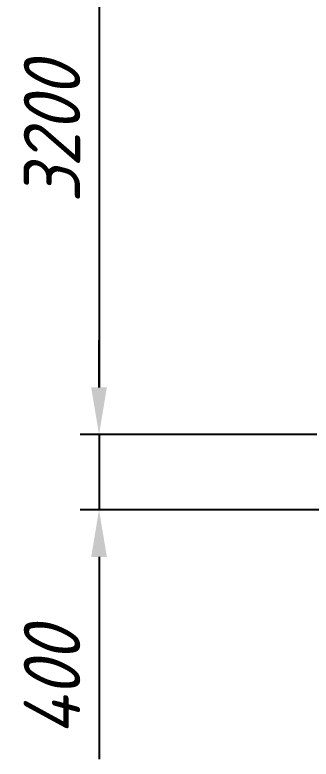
# Model space of a CAD drawing. Header units: inches. Extents: x -350577 to -266477, y -437959 to -377535.
# Drawn here: x -347619 to -346046, y -417998 to -414050 of the extents above; entities that cross this region are included whole.
import ezdxf

# ---------------------------------------------------------------- set-up
doc = ezdxf.new("R2010")
doc.units = ezdxf.units.IN
doc.header["$MEASUREMENT"] = 0
doc.layers.add('ORGINAL (itatec)', color=3, linetype='Continuous', lineweight=9)
doc.styles.add('Geniso', font='geniso.shx', dxfattribs={"oblique": 15})
doc.dimstyles.new('scale 1b100', dxfattribs={"dimscale": 100, "dimtxt": 3, "dimasz": 2.5, "dimexe": 1, "dimexo": 1, "dimgap": 1, "dimtad": 1, "dimdec": 0, "dimzin": 0, "dimdsep": 46, "dimtxsty": 'Geniso', "dimcen": 0, "dimclrd": 1, "dimclre": 1, "dimclrt": 7, "dimadec": 0, "dimazin": 0, "dimtfac": 1, "dimtdec": 0, "dimtmove": 0, "dimatfit": 3, "dimfxl": 0.75, "dimtolj": 1, "dimtzin": 0, "dimarcsym": 0})

# ---------------------------------------------------------------- blocks, each defined once
blk = doc.blocks.new('*D34')
at = {"layer": 'Defpoints', "color": 0, "transparency": 16777216}
for p in [(-345515.2, -413075.9), (-347172.3, -416275.9), (-345915.2, -416275.9)]:
    blk.add_point(p, dxfattribs=at)
at = {"layer": 'ORGINAL (itatec)', "color": 1, "lineweight": -2, "transparency": 16777216}
for p, q in [((-345615.2, -413075.9), (-347272.3, -413075.9)), ((-347172.3, -413325.9), (-347172.3, -416025.9)), ((-346015.2, -416275.9), (-347272.3, -416275.9))]:
    blk.add_line(p, q, dxfattribs=at)
at = {"layer": 'ORGINAL (itatec)', "color": 1, "transparency": 16777216}
for points in [[(-347214, -413325.9), (-347130.6, -413325.9), (-347172.3, -413075.9)], [(-347214, -416025.9), (-347130.6, -416025.9), (-347172.3, -416275.9)]]:
    blk.add_solid(points, dxfattribs=at)
at = {"layer": 'ORGINAL (itatec)', "color": 7, "transparency": 16777216, "insert": (-347422.3, -414675.9), "char_height": 300, "attachment_point": 5, "rotation": 90, "style": 'Geniso'}
blk.add_mtext('\\A1;3200', dxfattribs=at)
blk = doc.blocks.new('*D35')
at = {"layer": 'Defpoints', "color": 0, "transparency": 16777216}
for p in [(-345915.2, -416275.9), (-347172.3, -416675.9), (-343505.2, -416675.9)]:
    blk.add_point(p, dxfattribs=at)
at = {"layer": 'ORGINAL (itatec)', "color": 1, "lineweight": -2, "transparency": 16777216}
for p, q in [((-347172.3, -416025.9), (-347172.3, -415775.9)), ((-346015.2, -416275.9), (-347272.3, -416275.9)), ((-347172.3, -416275.9), (-347172.3, -416675.9)), ((-343605.2, -416675.9), (-347272.3, -416675.9)), ((-347172.3, -416925.9), (-347172.3, -417998.4))]:
    blk.add_line(p, q, dxfattribs=at)
at = {"layer": 'ORGINAL (itatec)', "color": 1, "transparency": 16777216}
for points in [[(-347214, -416025.9), (-347130.6, -416025.9), (-347172.3, -416275.9)], [(-347214, -416925.9), (-347130.6, -416925.9), (-347172.3, -416675.9)]]:
    blk.add_solid(points, dxfattribs=at)
at = {"layer": 'ORGINAL (itatec)', "color": 7, "transparency": 16777216, "insert": (-347422.3, -417587.1), "char_height": 300, "attachment_point": 5, "rotation": 90, "style": 'Geniso'}
blk.add_mtext('\\A1;400', dxfattribs=at)

msp = doc.modelspace()

# ---------------------------------------------------------------- dimensions: what is measured, and where the dimension line sits
at = {"layer": 'ORGINAL (itatec)'}
for base, p1, p2, picture, middle in [((-347172.3, -416275.9), (-345515.2, -413075.9), (-345915.2, -416275.9), '*D34', (-347422.3, -414675.9)), ((-347172.3, -416675.9), (-345915.2, -416275.9), (-343505.2, -416675.9), '*D35', (-347422.3, -417587.1))]:
    dim = msp.add_linear_dim(base=base, p1=p1, p2=p2, angle=90, dimstyle='scale 1b100', dxfattribs=at)
    dim.commit()
    dim.dimension.update_dxf_attribs({"geometry": picture, "text_midpoint": middle})

doc.saveas('drawing.dxf')
